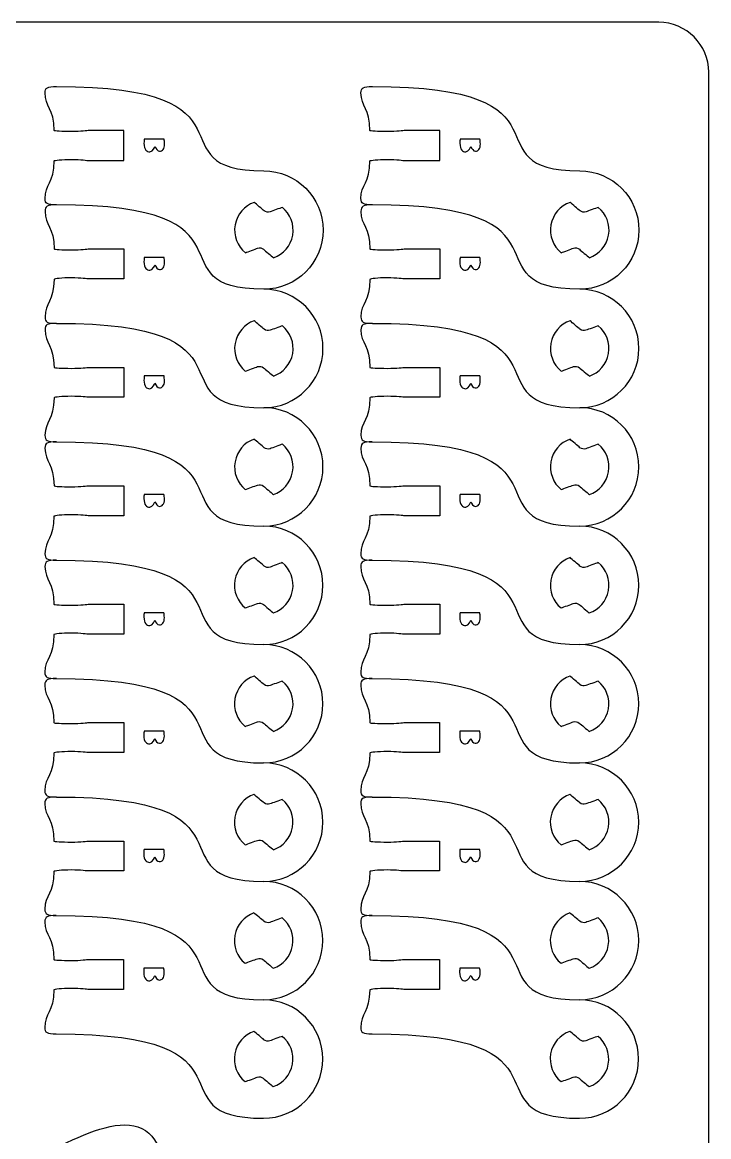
# Model space of a CAD drawing. Extents: x 0 to 300, y 0 to 300.
# Drawn here: x 231.2 to 300, y 188.4 to 300.1 of the extents above; entities that cross this region are included whole.
import ezdxf

# ---------------------------------------------------------------- set-up
doc = ezdxf.new("R2010")
doc.units = 0
doc.header["$MEASUREMENT"] = 0
doc.layers.add('DEFAULT', color=7, linetype='CONTINUOUS')

msp = doc.modelspace()

# ---------------------------------------------------------------- linework, layer by layer
at = {"layer": 'DEFAULT', "color": 1}
for points, knots in [([(295, 0.1), (198.33, 0.1), (101.67, 0.1), (5, 0.1), (2.25, 0.1), (0, 2.35), (0, 5.1), (0, 101.77), (0, 198.43), (0, 295.1), (0, 297.85), (2.25, 300.1), (5, 300.1), (101.67, 300.1), (198.33, 300.1), (295, 300.1), (297.75, 300.1), (300, 297.85), (300, 295.1), (300, 198.43), (300, 101.77), (300, 5.1), (300, 2.35), (297.75, 0.1), (295, 0.1)], [0, 0, 0, 0, 822.047, 822.047, 822.047, 823.047, 823.047, 823.047, 1645.094, 1645.094, 1645.094, 1646.094, 1646.094, 1646.094, 2468.141, 2468.141, 2468.141, 2469.141, 2469.141, 2469.141, 3291.188, 3291.188, 3291.188, 3292.188, 3292.188, 3292.188, 3292.188]), ([(233.45, 282.44), (233.45, 281.92), (233.67, 281.8), (234.6, 281.8), (255.87, 281.8), (243.97, 273.35), (255.39, 273.35), (258.66, 273.34), (261.33, 276.01), (261.33, 279.28), (261.33, 282.55), (258.66, 285.21), (255.39, 285.21), (243.97, 285.22), (255.87, 293.66), (234.6, 293.66), (233.68, 293.66), (233.45, 293.54), (233.45, 293.02), (233.45, 291.63), (234.36, 291.46), (234.36, 289.25), (234.36, 289.2), (235.14, 289.15), (236.11, 289.15), (237.08, 289.15), (237.68, 289.25), (237.86, 289.25), (239.03, 289.25), (240.19, 289.25), (241.36, 289.25), (241.36, 288.25), (241.36, 287.25), (241.36, 286.25), (241.36, 286.25), (238.73, 286.25), (237.86, 286.25), (237.68, 286.25), (237.07, 286.35), (236.11, 286.36), (235.15, 286.35), (234.37, 286.27), (234.36, 286.21), (234.36, 284), (233.45, 283.83), (233.45, 282.44)], [1, 1, 1, 1, 2, 2, 2, 3, 3, 3, 4, 4, 4, 5, 5, 5, 6, 6, 6, 7, 7, 7, 8, 8, 8, 9, 9, 9, 10, 10, 10, 19.92, 19.92, 19.92, 28.43, 28.43, 28.43, 29.43, 29.43, 29.43, 30.43, 30.43, 30.43, 31.43, 31.43, 31.43, 32.43, 32.43, 32.43, 32.43]), ([(265.12, 282.44), (265.12, 281.92), (265.35, 281.8), (266.27, 281.8), (287.54, 281.8), (275.64, 273.35), (287.06, 273.35), (290.34, 273.34), (293, 276.01), (293, 279.28), (293, 282.55), (290.34, 285.21), (287.07, 285.21), (275.64, 285.22), (287.55, 293.66), (266.27, 293.66), (265.35, 293.66), (265.13, 293.54), (265.13, 293.02), (265.13, 291.63), (266.03, 291.46), (266.03, 289.25), (266.03, 289.2), (266.81, 289.15), (267.78, 289.15), (268.75, 289.15), (269.36, 289.25), (269.53, 289.25), (270.7, 289.25), (271.87, 289.25), (273.03, 289.25), (273.03, 288.25), (273.03, 287.25), (273.03, 286.25), (273.03, 286.25), (270.41, 286.25), (269.53, 286.25), (269.36, 286.25), (268.75, 286.35), (267.78, 286.36), (266.82, 286.35), (266.04, 286.27), (266.03, 286.21), (266.03, 284), (265.12, 283.83), (265.12, 282.44)], [1, 1, 1, 1, 2, 2, 2, 3, 3, 3, 4, 4, 4, 5, 5, 5, 6, 6, 6, 7, 7, 7, 8, 8, 8, 9, 9, 9, 10, 10, 10, 19.92, 19.92, 19.92, 28.43, 28.43, 28.43, 29.43, 29.43, 29.43, 30.43, 30.43, 30.43, 31.43, 31.43, 31.43, 32.43, 32.43, 32.43, 32.43]), ([(234.6, 281.8), (233.67, 281.8), (233.45, 281.67), (233.45, 281.15), (233.45, 279.76), (234.36, 279.6), (234.36, 277.39), (234.36, 277.33), (235.14, 277.29), (236.1, 277.29), (237.08, 277.29), (237.68, 277.39), (237.85, 277.39), (239.02, 277.39), (240.19, 277.39), (241.35, 277.39), (241.35, 276.38), (241.35, 275.38), (241.35, 274.38), (241.35, 274.38), (238.73, 274.39), (237.85, 274.39), (237.68, 274.39), (237.07, 274.49), (236.1, 274.49), (235.14, 274.49), (234.36, 274.4), (234.35, 274.34), (234.35, 272.13), (233.45, 271.97), (233.45, 270.57), (233.45, 270.05), (233.67, 269.93), (234.59, 269.93), (255.86, 269.93), (243.96, 261.48), (255.38, 261.48), (258.66, 261.48), (261.32, 264.14), (261.32, 267.41), (261.33, 270.68), (258.66, 273.35), (255.39, 273.35)], [0, 0, 0, 0, 1, 1, 1, 2, 2, 2, 3, 3, 3, 4, 4, 4, 13.92, 13.92, 13.92, 22.43, 22.43, 22.43, 23.43, 23.43, 23.43, 24.43, 24.43, 24.43, 25.43, 25.43, 25.43, 26.43, 26.43, 26.43, 27.43, 27.43, 27.43, 28.43, 28.43, 28.43, 29.43, 29.43, 29.43, 30.43, 30.43, 30.43, 30.43]), ([(252.5, 279.79), (252.69, 280.87), (253.45, 281.71), (254.42, 282.05), (254.65, 281.86), (255.23, 281.38), (255.42, 281.21), (255.59, 281.07), (255.82, 281.03), (256.02, 281.1), (256.26, 281.2), (256.98, 281.45), (257.25, 281.55), (258.04, 280.9), (258.47, 279.85), (258.28, 278.77), (258.09, 277.69), (257.33, 276.85), (256.36, 276.51), (256.14, 276.7), (255.55, 277.18), (255.36, 277.35), (255.19, 277.49), (254.96, 277.53), (254.76, 277.46), (254.52, 277.37), (253.81, 277.11), (253.54, 277.01), (252.74, 277.66), (252.31, 278.71), (252.5, 279.79)], [1, 1, 1, 1, 2, 2, 2, 3, 3, 3, 4, 4, 4, 5, 5, 5, 6, 6, 6, 7, 7, 7, 8, 8, 8, 9, 9, 9, 10, 10, 10, 11, 11, 11, 11]), ([(266.27, 281.8), (265.35, 281.8), (265.12, 281.67), (265.12, 281.15), (265.12, 279.76), (266.03, 279.6), (266.03, 277.39), (266.03, 277.33), (266.81, 277.29), (267.78, 277.29), (268.75, 277.29), (269.35, 277.39), (269.53, 277.39), (270.7, 277.39), (271.86, 277.39), (273.03, 277.39), (273.03, 276.38), (273.03, 275.38), (273.03, 274.38), (273.03, 274.38), (270.4, 274.39), (269.53, 274.39), (269.35, 274.39), (268.74, 274.49), (267.78, 274.49), (266.82, 274.49), (266.04, 274.4), (266.03, 274.34), (266.03, 272.13), (265.12, 271.97), (265.12, 270.57), (265.12, 270.05), (265.35, 269.93), (266.27, 269.93), (287.54, 269.93), (275.64, 261.48), (287.06, 261.48), (290.33, 261.48), (293, 264.14), (293, 267.41), (293, 270.68), (290.33, 273.35), (287.06, 273.35)], [0, 0, 0, 0, 1, 1, 1, 2, 2, 2, 3, 3, 3, 4, 4, 4, 13.92, 13.92, 13.92, 22.43, 22.43, 22.43, 23.43, 23.43, 23.43, 24.43, 24.43, 24.43, 25.43, 25.43, 25.43, 26.43, 26.43, 26.43, 27.43, 27.43, 27.43, 28.43, 28.43, 28.43, 29.43, 29.43, 29.43, 30.43, 30.43, 30.43, 30.43]), ([(284.18, 279.79), (284.37, 280.87), (285.13, 281.71), (286.1, 282.05), (286.32, 281.86), (286.9, 281.38), (287.1, 281.21), (287.26, 281.07), (287.49, 281.03), (287.7, 281.1), (287.94, 281.2), (288.66, 281.45), (288.93, 281.55), (289.72, 280.9), (290.15, 279.85), (289.96, 278.77), (289.76, 277.69), (289, 276.85), (288.03, 276.51), (287.81, 276.7), (287.23, 277.18), (287.03, 277.35), (286.87, 277.49), (286.64, 277.53), (286.43, 277.46), (286.19, 277.37), (285.49, 277.11), (285.21, 277.01), (284.41, 277.66), (283.98, 278.71), (284.18, 279.79)], [1, 1, 1, 1, 2, 2, 2, 3, 3, 3, 4, 4, 4, 5, 5, 5, 6, 6, 6, 7, 7, 7, 8, 8, 8, 9, 9, 9, 10, 10, 10, 11, 11, 11, 11]), ([(234.59, 269.93), (233.67, 269.93), (233.45, 269.8), (233.45, 269.29), (233.45, 267.89), (234.35, 267.73), (234.35, 265.52), (234.35, 265.47), (235.13, 265.42), (236.1, 265.42), (237.07, 265.42), (237.67, 265.52), (237.85, 265.52), (239.02, 265.52), (240.18, 265.52), (241.35, 265.52), (241.35, 264.52), (241.35, 263.52), (241.35, 262.52), (241.35, 262.52), (238.73, 262.52), (237.85, 262.52), (237.67, 262.52), (237.06, 262.62), (236.1, 262.62), (235.14, 262.62), (234.36, 262.53), (234.35, 262.47), (234.35, 260.26), (233.44, 260.1), (233.44, 258.71), (233.44, 258.18), (233.67, 258.06), (234.59, 258.06), (255.86, 258.06), (243.96, 249.61), (255.38, 249.61), (258.65, 249.61), (261.32, 252.27), (261.32, 255.55), (261.32, 258.82), (258.65, 261.48), (255.38, 261.48)], [0, 0, 0, 0, 1, 1, 1, 2, 2, 2, 3, 3, 3, 4, 4, 4, 13.92, 13.92, 13.92, 22.43, 22.43, 22.43, 23.43, 23.43, 23.43, 24.43, 24.43, 24.43, 25.43, 25.43, 25.43, 26.43, 26.43, 26.43, 27.43, 27.43, 27.43, 28.43, 28.43, 28.43, 29.43, 29.43, 29.43, 30.43, 30.43, 30.43, 30.43]), ([(252.5, 267.92), (252.69, 269), (253.45, 269.84), (254.42, 270.19), (254.64, 269.99), (255.23, 269.51), (255.42, 269.34), (255.59, 269.2), (255.81, 269.17), (256.02, 269.24), (256.26, 269.33), (256.98, 269.59), (257.25, 269.68), (258.04, 269.04), (258.47, 267.98), (258.28, 266.9), (258.09, 265.82), (257.32, 264.98), (256.35, 264.64), (256.13, 264.83), (255.55, 265.32), (255.36, 265.48), (255.19, 265.62), (254.96, 265.66), (254.76, 265.59), (254.52, 265.5), (253.81, 265.24), (253.53, 265.14), (252.74, 265.79), (252.3, 266.84), (252.5, 267.92)], [1, 1, 1, 1, 2, 2, 2, 3, 3, 3, 4, 4, 4, 5, 5, 5, 6, 6, 6, 7, 7, 7, 8, 8, 8, 9, 9, 9, 10, 10, 10, 11, 11, 11, 11]), ([(266.27, 269.93), (265.35, 269.93), (265.12, 269.8), (265.12, 269.29), (265.12, 267.89), (266.03, 267.73), (266.03, 265.52), (266.03, 265.47), (266.81, 265.42), (267.77, 265.42), (268.75, 265.42), (269.35, 265.52), (269.53, 265.52), (270.69, 265.52), (271.86, 265.52), (273.03, 265.52), (273.03, 264.52), (273.03, 263.52), (273.03, 262.52), (273.03, 262.52), (270.4, 262.52), (269.53, 262.52), (269.35, 262.52), (268.74, 262.62), (267.77, 262.62), (266.81, 262.62), (266.03, 262.53), (266.02, 262.47), (266.02, 260.26), (265.12, 260.1), (265.12, 258.71), (265.12, 258.18), (265.34, 258.06), (266.26, 258.06), (287.54, 258.06), (275.63, 249.61), (287.06, 249.61), (290.33, 249.61), (292.99, 252.27), (292.99, 255.55), (293, 258.82), (290.33, 261.48), (287.06, 261.48)], [0, 0, 0, 0, 1, 1, 1, 2, 2, 2, 3, 3, 3, 4, 4, 4, 13.92, 13.92, 13.92, 22.43, 22.43, 22.43, 23.43, 23.43, 23.43, 24.43, 24.43, 24.43, 25.43, 25.43, 25.43, 26.43, 26.43, 26.43, 27.43, 27.43, 27.43, 28.43, 28.43, 28.43, 29.43, 29.43, 29.43, 30.43, 30.43, 30.43, 30.43]), ([(284.17, 267.92), (284.36, 269), (285.12, 269.84), (286.09, 270.19), (286.32, 269.99), (286.9, 269.51), (287.09, 269.34), (287.26, 269.2), (287.49, 269.17), (287.69, 269.24), (287.93, 269.33), (288.65, 269.59), (288.93, 269.68), (289.72, 269.04), (290.14, 267.98), (289.95, 266.9), (289.76, 265.82), (289, 264.98), (288.03, 264.64), (287.81, 264.83), (287.22, 265.32), (287.03, 265.48), (286.86, 265.62), (286.64, 265.66), (286.43, 265.59), (286.19, 265.5), (285.49, 265.24), (285.21, 265.14), (284.41, 265.79), (283.98, 266.84), (284.17, 267.92)], [1, 1, 1, 1, 2, 2, 2, 3, 3, 3, 4, 4, 4, 5, 5, 5, 6, 6, 6, 7, 7, 7, 8, 8, 8, 9, 9, 9, 10, 10, 10, 11, 11, 11, 11]), ([(234.59, 258.06), (233.67, 258.06), (233.44, 257.94), (233.44, 257.42), (233.44, 256.02), (234.35, 255.86), (234.35, 253.65), (234.35, 253.6), (235.13, 253.55), (236.09, 253.55), (237.07, 253.55), (237.67, 253.65), (237.85, 253.65), (239.01, 253.65), (240.18, 253.65), (241.35, 253.65), (241.35, 252.65), (241.35, 251.65), (241.35, 250.65), (241.35, 250.65), (238.72, 250.65), (237.85, 250.65), (237.67, 250.65), (237.06, 250.75), (236.09, 250.75), (235.13, 250.75), (234.36, 250.66), (234.34, 250.6), (234.34, 248.39), (233.44, 248.23), (233.44, 246.84), (233.44, 246.32), (233.66, 246.19), (234.58, 246.19), (255.86, 246.19), (243.95, 237.75), (255.38, 237.74), (258.65, 237.74), (261.31, 240.4), (261.31, 243.68), (261.32, 246.95), (258.65, 249.61), (255.38, 249.61)], [0, 0, 0, 0, 1, 1, 1, 2, 2, 2, 3, 3, 3, 4, 4, 4, 13.92, 13.92, 13.92, 22.43, 22.43, 22.43, 23.43, 23.43, 23.43, 24.43, 24.43, 24.43, 25.43, 25.43, 25.43, 26.43, 26.43, 26.43, 27.43, 27.43, 27.43, 28.43, 28.43, 28.43, 29.43, 29.43, 29.43, 30.43, 30.43, 30.43, 30.43]), ([(252.5, 256.06), (252.69, 257.14), (253.44, 257.98), (254.41, 258.32), (254.64, 258.13), (255.22, 257.64), (255.42, 257.47), (255.58, 257.34), (255.81, 257.3), (256.02, 257.37), (256.26, 257.46), (256.98, 257.72), (257.25, 257.82), (258.04, 257.17), (258.46, 256.12), (258.27, 255.04), (258.08, 253.95), (257.32, 253.11), (256.35, 252.78), (256.13, 252.96), (255.55, 253.45), (255.35, 253.62), (255.19, 253.75), (254.96, 253.8), (254.75, 253.72), (254.51, 253.63), (253.81, 253.38), (253.53, 253.27), (252.73, 253.92), (252.3, 254.97), (252.5, 256.06)], [1, 1, 1, 1, 2, 2, 2, 3, 3, 3, 4, 4, 4, 5, 5, 5, 6, 6, 6, 7, 7, 7, 8, 8, 8, 9, 9, 9, 10, 10, 10, 11, 11, 11, 11]), ([(266.26, 258.06), (265.34, 258.06), (265.12, 257.94), (265.12, 257.42), (265.12, 256.02), (266.02, 255.86), (266.02, 253.65), (266.02, 253.6), (266.8, 253.55), (267.77, 253.55), (268.74, 253.55), (269.35, 253.65), (269.52, 253.65), (270.69, 253.65), (271.86, 253.65), (273.02, 253.65), (273.02, 252.65), (273.02, 251.65), (273.02, 250.65), (273.02, 250.65), (270.4, 250.65), (269.52, 250.65), (269.35, 250.65), (268.74, 250.75), (267.77, 250.75), (266.81, 250.75), (266.03, 250.66), (266.02, 250.6), (266.02, 248.39), (265.11, 248.23), (265.11, 246.84), (265.11, 246.32), (265.34, 246.19), (266.26, 246.19), (287.53, 246.19), (275.63, 237.75), (287.05, 237.74), (290.33, 237.74), (292.99, 240.4), (292.99, 243.68), (292.99, 246.95), (290.33, 249.61), (287.06, 249.61)], [0, 0, 0, 0, 1, 1, 1, 2, 2, 2, 3, 3, 3, 4, 4, 4, 13.92, 13.92, 13.92, 22.43, 22.43, 22.43, 23.43, 23.43, 23.43, 24.43, 24.43, 24.43, 25.43, 25.43, 25.43, 26.43, 26.43, 26.43, 27.43, 27.43, 27.43, 28.43, 28.43, 28.43, 29.43, 29.43, 29.43, 30.43, 30.43, 30.43, 30.43]), ([(284.17, 256.06), (284.36, 257.14), (285.12, 257.98), (286.09, 258.32), (286.31, 258.13), (286.9, 257.64), (287.09, 257.47), (287.26, 257.34), (287.49, 257.3), (287.69, 257.37), (287.93, 257.46), (288.65, 257.72), (288.92, 257.82), (289.71, 257.17), (290.14, 256.12), (289.95, 255.04), (289.76, 253.95), (289, 253.11), (288.03, 252.78), (287.8, 252.96), (287.22, 253.45), (287.03, 253.62), (286.86, 253.75), (286.63, 253.8), (286.43, 253.72), (286.19, 253.63), (285.48, 253.38), (285.2, 253.27), (284.41, 253.92), (283.98, 254.97), (284.17, 256.06)], [1, 1, 1, 1, 2, 2, 2, 3, 3, 3, 4, 4, 4, 5, 5, 5, 6, 6, 6, 7, 7, 7, 8, 8, 8, 9, 9, 9, 10, 10, 10, 11, 11, 11, 11]), ([(234.58, 246.19), (233.66, 246.19), (233.44, 246.07), (233.44, 245.55), (233.44, 244.16), (234.34, 244), (234.34, 241.78), (234.34, 241.73), (235.12, 241.68), (236.09, 241.68), (237.06, 241.68), (237.67, 241.78), (237.84, 241.78), (239.01, 241.78), (240.18, 241.78), (241.34, 241.78), (241.34, 240.78), (241.34, 239.78), (241.34, 238.78), (241.34, 238.78), (238.72, 238.78), (237.84, 238.78), (237.67, 238.78), (237.06, 238.88), (236.09, 238.89), (235.13, 238.88), (234.35, 238.8), (234.34, 238.74), (234.34, 236.53), (233.43, 236.36), (233.43, 234.97), (233.43, 234.45), (233.66, 234.33), (234.58, 234.33), (255.85, 234.33), (243.95, 225.88), (255.37, 225.88), (258.65, 225.87), (261.31, 228.54), (261.31, 231.81), (261.31, 235.08), (258.65, 237.74), (255.38, 237.74)], [0, 0, 0, 0, 1, 1, 1, 2, 2, 2, 3, 3, 3, 4, 4, 4, 13.92, 13.92, 13.92, 22.43, 22.43, 22.43, 23.43, 23.43, 23.43, 24.43, 24.43, 24.43, 25.43, 25.43, 25.43, 26.43, 26.43, 26.43, 27.43, 27.43, 27.43, 28.43, 28.43, 28.43, 29.43, 29.43, 29.43, 30.43, 30.43, 30.43, 30.43]), ([(252.49, 244.19), (252.68, 245.27), (253.44, 246.11), (254.41, 246.45), (254.64, 246.26), (255.22, 245.77), (255.41, 245.61), (255.58, 245.47), (255.81, 245.43), (256.01, 245.5), (256.25, 245.59), (256.97, 245.85), (257.24, 245.95), (258.03, 245.3), (258.46, 244.25), (258.27, 243.17), (258.08, 242.08), (257.32, 241.24), (256.35, 240.91), (256.13, 241.1), (255.54, 241.58), (255.35, 241.75), (255.18, 241.89), (254.95, 241.93), (254.75, 241.85), (254.51, 241.77), (253.8, 241.51), (253.53, 241.41), (252.73, 242.05), (252.3, 243.11), (252.49, 244.19)], [1, 1, 1, 1, 2, 2, 2, 3, 3, 3, 4, 4, 4, 5, 5, 5, 6, 6, 6, 7, 7, 7, 8, 8, 8, 9, 9, 9, 10, 10, 10, 11, 11, 11, 11]), ([(266.26, 246.19), (265.34, 246.19), (265.11, 246.07), (265.11, 245.55), (265.11, 244.16), (266.02, 244), (266.02, 241.78), (266.02, 241.73), (266.8, 241.68), (267.77, 241.68), (268.74, 241.68), (269.34, 241.78), (269.52, 241.78), (270.69, 241.78), (271.85, 241.78), (273.02, 241.78), (273.02, 240.78), (273.02, 239.78), (273.02, 238.78), (273.02, 238.78), (270.39, 238.78), (269.52, 238.78), (269.34, 238.78), (268.73, 238.88), (267.77, 238.89), (266.81, 238.88), (266.03, 238.8), (266.02, 238.74), (266.02, 236.53), (265.11, 236.36), (265.11, 234.97), (265.11, 234.45), (265.33, 234.33), (266.26, 234.33), (287.53, 234.33), (275.63, 225.88), (287.05, 225.88), (290.32, 225.87), (292.99, 228.54), (292.99, 231.81), (292.99, 235.08), (290.32, 237.74), (287.05, 237.74)], [0, 0, 0, 0, 1, 1, 1, 2, 2, 2, 3, 3, 3, 4, 4, 4, 13.92, 13.92, 13.92, 22.43, 22.43, 22.43, 23.43, 23.43, 23.43, 24.43, 24.43, 24.43, 25.43, 25.43, 25.43, 26.43, 26.43, 26.43, 27.43, 27.43, 27.43, 28.43, 28.43, 28.43, 29.43, 29.43, 29.43, 30.43, 30.43, 30.43, 30.43]), ([(284.17, 244.19), (284.36, 245.27), (285.12, 246.11), (286.09, 246.45), (286.31, 246.26), (286.89, 245.77), (287.09, 245.61), (287.25, 245.47), (287.48, 245.43), (287.69, 245.5), (287.93, 245.59), (288.65, 245.85), (288.92, 245.95), (289.71, 245.3), (290.14, 244.25), (289.94, 243.17), (289.75, 242.08), (288.99, 241.24), (288.02, 240.91), (287.8, 241.1), (287.22, 241.58), (287.02, 241.75), (286.86, 241.89), (286.63, 241.93), (286.42, 241.85), (286.18, 241.77), (285.48, 241.51), (285.2, 241.41), (284.4, 242.05), (283.97, 243.11), (284.17, 244.19)], [1, 1, 1, 1, 2, 2, 2, 3, 3, 3, 4, 4, 4, 5, 5, 5, 6, 6, 6, 7, 7, 7, 8, 8, 8, 9, 9, 9, 10, 10, 10, 11, 11, 11, 11]), ([(252.49, 232.32), (252.68, 233.4), (253.44, 234.24), (254.41, 234.58), (254.63, 234.39), (255.21, 233.91), (255.41, 233.74), (255.57, 233.6), (255.8, 233.56), (256.01, 233.63), (256.25, 233.73), (256.97, 233.98), (257.24, 234.08), (258.03, 233.43), (258.46, 232.38), (258.27, 231.3), (258.08, 230.22), (257.31, 229.38), (256.34, 229.04), (256.12, 229.23), (255.54, 229.71), (255.35, 229.88), (255.18, 230.02), (254.95, 230.06), (254.75, 229.99), (254.51, 229.9), (253.8, 229.64), (253.52, 229.54), (252.72, 230.19), (252.29, 231.24), (252.49, 232.32)], [1, 1, 1, 1, 2, 2, 2, 3, 3, 3, 4, 4, 4, 5, 5, 5, 6, 6, 6, 7, 7, 7, 8, 8, 8, 9, 9, 9, 10, 10, 10, 11, 11, 11, 11]), ([(284.16, 232.32), (284.35, 233.4), (285.11, 234.24), (286.08, 234.58), (286.31, 234.39), (286.89, 233.91), (287.08, 233.74), (287.25, 233.6), (287.48, 233.56), (287.68, 233.63), (287.92, 233.73), (288.64, 233.98), (288.91, 234.08), (289.7, 233.43), (290.13, 232.38), (289.94, 231.3), (289.75, 230.22), (288.99, 229.38), (288.02, 229.04), (287.8, 229.23), (287.21, 229.71), (287.02, 229.88), (286.85, 230.02), (286.62, 230.06), (286.42, 229.99), (286.18, 229.9), (285.47, 229.64), (285.2, 229.54), (284.4, 230.19), (283.97, 231.24), (284.16, 232.32)], [1, 1, 1, 1, 2, 2, 2, 3, 3, 3, 4, 4, 4, 5, 5, 5, 6, 6, 6, 7, 7, 7, 8, 8, 8, 9, 9, 9, 10, 10, 10, 11, 11, 11, 11]), ([(234.58, 234.33), (233.66, 234.33), (233.43, 234.2), (233.43, 233.68), (233.43, 232.29), (234.34, 232.13), (234.34, 229.92), (234.34, 229.86), (235.12, 229.82), (236.09, 229.82), (237.06, 229.82), (237.66, 229.92), (237.84, 229.92), (239.01, 229.92), (240.17, 229.92), (241.34, 229.92), (241.34, 228.92), (241.34, 227.91), (241.34, 226.91), (241.34, 226.91), (238.72, 226.92), (237.84, 226.92), (237.66, 226.92), (237.05, 227.02), (236.09, 227.02), (235.13, 227.02), (234.35, 226.93), (234.34, 226.87), (234.34, 224.66), (233.43, 224.5), (233.43, 223.1), (233.43, 222.58), (233.66, 222.46), (234.58, 222.46), (255.85, 222.46), (243.95, 214.01), (255.37, 214.01), (258.64, 214.01), (261.31, 216.67), (261.31, 219.94), (261.31, 223.21), (258.64, 225.88), (255.37, 225.88)], [0, 0, 0, 0, 1, 1, 1, 2, 2, 2, 3, 3, 3, 4, 4, 4, 13.92, 13.92, 13.92, 22.43, 22.43, 22.43, 23.43, 23.43, 23.43, 24.43, 24.43, 24.43, 25.43, 25.43, 25.43, 26.43, 26.43, 26.43, 27.43, 27.43, 27.43, 28.43, 28.43, 28.43, 29.43, 29.43, 29.43, 30.43, 30.43, 30.43, 30.43]), ([(266.26, 234.33), (265.33, 234.33), (265.11, 234.2), (265.11, 233.68), (265.11, 232.29), (266.02, 232.13), (266.02, 229.92), (266.02, 229.86), (266.8, 229.82), (267.76, 229.82), (268.74, 229.82), (269.34, 229.92), (269.51, 229.92), (270.68, 229.92), (271.85, 229.92), (273.01, 229.92), (273.01, 228.92), (273.01, 227.91), (273.01, 226.91), (273.01, 226.91), (270.39, 226.92), (269.51, 226.92), (269.34, 226.92), (268.73, 227.02), (267.76, 227.02), (266.8, 227.02), (266.02, 226.93), (266.01, 226.87), (266.01, 224.66), (265.11, 224.5), (265.11, 223.1), (265.11, 222.58), (265.33, 222.46), (266.25, 222.46), (287.52, 222.46), (275.62, 214.01), (287.04, 214.01), (290.32, 214.01), (292.98, 216.67), (292.98, 219.94), (292.99, 223.21), (290.32, 225.88), (287.05, 225.88)], [0, 0, 0, 0, 1, 1, 1, 2, 2, 2, 3, 3, 3, 4, 4, 4, 13.92, 13.92, 13.92, 22.43, 22.43, 22.43, 23.43, 23.43, 23.43, 24.43, 24.43, 24.43, 25.43, 25.43, 25.43, 26.43, 26.43, 26.43, 27.43, 27.43, 27.43, 28.43, 28.43, 28.43, 29.43, 29.43, 29.43, 30.43, 30.43, 30.43, 30.43]), ([(234.58, 222.46), (233.66, 222.46), (233.43, 222.33), (233.43, 221.82), (233.43, 220.42), (234.34, 220.26), (234.34, 218.05), (234.34, 218), (235.12, 217.95), (236.08, 217.95), (237.06, 217.95), (237.66, 218.05), (237.84, 218.05), (239, 218.05), (240.17, 218.05), (241.34, 218.05), (241.34, 217.05), (241.34, 216.05), (241.34, 215.05), (241.34, 215.05), (238.71, 215.05), (237.84, 215.05), (237.66, 215.05), (237.05, 215.15), (236.08, 215.15), (235.12, 215.15), (234.34, 215.06), (234.33, 215), (234.33, 212.79), (233.43, 212.63), (233.43, 211.24), (233.43, 210.71), (233.65, 210.59), (234.57, 210.59), (255.85, 210.59), (243.94, 202.15), (255.37, 202.14), (258.64, 202.14), (261.3, 204.8), (261.3, 208.08), (261.31, 211.35), (258.64, 214.01), (255.37, 214.01)], [0, 0, 0, 0, 1, 1, 1, 2, 2, 2, 3, 3, 3, 4, 4, 4, 13.92, 13.92, 13.92, 22.43, 22.43, 22.43, 23.43, 23.43, 23.43, 24.43, 24.43, 24.43, 25.43, 25.43, 25.43, 26.43, 26.43, 26.43, 27.43, 27.43, 27.43, 28.43, 28.43, 28.43, 29.43, 29.43, 29.43, 30.43, 30.43, 30.43, 30.43]), ([(252.48, 220.45), (252.67, 221.53), (253.43, 222.37), (254.4, 222.72), (254.63, 222.53), (255.21, 222.04), (255.41, 221.87), (255.57, 221.73), (255.8, 221.7), (256, 221.77), (256.24, 221.86), (256.96, 222.12), (257.24, 222.21), (258.03, 221.57), (258.45, 220.51), (258.26, 219.43), (258.07, 218.35), (257.31, 217.51), (256.34, 217.17), (256.12, 217.36), (255.54, 217.85), (255.34, 218.01), (255.18, 218.15), (254.95, 218.19), (254.74, 218.12), (254.5, 218.03), (253.8, 217.77), (253.52, 217.67), (252.72, 218.32), (252.29, 219.37), (252.48, 220.45)], [1, 1, 1, 1, 2, 2, 2, 3, 3, 3, 4, 4, 4, 5, 5, 5, 6, 6, 6, 7, 7, 7, 8, 8, 8, 9, 9, 9, 10, 10, 10, 11, 11, 11, 11]), ([(266.25, 222.46), (265.33, 222.46), (265.11, 222.33), (265.11, 221.82), (265.11, 220.42), (266.01, 220.26), (266.01, 218.05), (266.01, 218), (266.79, 217.95), (267.76, 217.95), (268.73, 217.95), (269.33, 218.05), (269.51, 218.05), (270.68, 218.05), (271.84, 218.05), (273.01, 218.05), (273.01, 217.05), (273.01, 216.05), (273.01, 215.05), (273.01, 215.05), (270.39, 215.05), (269.51, 215.05), (269.33, 215.05), (268.72, 215.15), (267.76, 215.15), (266.8, 215.15), (266.02, 215.06), (266.01, 215), (266.01, 212.79), (265.1, 212.63), (265.1, 211.24), (265.1, 210.71), (265.33, 210.59), (266.25, 210.59), (287.52, 210.59), (275.62, 202.15), (287.04, 202.14), (290.31, 202.14), (292.98, 204.8), (292.98, 208.08), (292.98, 211.35), (290.31, 214.01), (287.04, 214.01)], [0, 0, 0, 0, 1, 1, 1, 2, 2, 2, 3, 3, 3, 4, 4, 4, 13.92, 13.92, 13.92, 22.43, 22.43, 22.43, 23.43, 23.43, 23.43, 24.43, 24.43, 24.43, 25.43, 25.43, 25.43, 26.43, 26.43, 26.43, 27.43, 27.43, 27.43, 28.43, 28.43, 28.43, 29.43, 29.43, 29.43, 30.43, 30.43, 30.43, 30.43]), ([(284.16, 220.45), (284.35, 221.53), (285.11, 222.37), (286.08, 222.72), (286.3, 222.53), (286.89, 222.04), (287.08, 221.87), (287.25, 221.73), (287.47, 221.7), (287.68, 221.77), (287.92, 221.86), (288.64, 222.12), (288.91, 222.21), (289.7, 221.57), (290.13, 220.51), (289.94, 219.43), (289.75, 218.35), (288.98, 217.51), (288.01, 217.17), (287.79, 217.36), (287.21, 217.85), (287.02, 218.01), (286.85, 218.15), (286.62, 218.19), (286.42, 218.12), (286.18, 218.03), (285.47, 217.77), (285.19, 217.67), (284.4, 218.32), (283.96, 219.37), (284.16, 220.45)], [1, 1, 1, 1, 2, 2, 2, 3, 3, 3, 4, 4, 4, 5, 5, 5, 6, 6, 6, 7, 7, 7, 8, 8, 8, 9, 9, 9, 10, 10, 10, 11, 11, 11, 11]), ([(234.57, 210.59), (233.65, 210.59), (233.43, 210.47), (233.43, 209.95), (233.43, 208.56), (234.33, 208.39), (234.33, 206.18), (234.33, 206.13), (235.11, 206.08), (236.08, 206.08), (237.05, 206.08), (237.66, 206.18), (237.83, 206.18), (239, 206.18), (240.17, 206.18), (241.33, 206.18), (241.33, 205.18), (241.33, 204.18), (241.33, 203.18), (241.33, 203.18), (238.71, 203.18), (237.83, 203.18), (237.66, 203.18), (237.05, 203.28), (236.08, 203.28), (235.12, 203.28), (234.34, 203.19), (234.33, 203.13), (234.33, 200.92), (233.42, 200.76), (233.42, 199.37), (233.42, 198.85), (233.65, 198.72), (234.57, 198.72), (255.84, 198.72), (243.94, 190.28), (255.36, 190.27), (258.64, 190.27), (261.3, 192.93), (261.3, 196.21), (261.3, 199.48), (258.64, 202.14), (255.37, 202.14)], [0, 0, 0, 0, 1, 1, 1, 2, 2, 2, 3, 3, 3, 4, 4, 4, 13.92, 13.92, 13.92, 22.43, 22.43, 22.43, 23.43, 23.43, 23.43, 24.43, 24.43, 24.43, 25.43, 25.43, 25.43, 26.43, 26.43, 26.43, 27.43, 27.43, 27.43, 28.43, 28.43, 28.43, 29.43, 29.43, 29.43, 30.43, 30.43, 30.43, 30.43]), ([(252.48, 208.59), (252.67, 209.67), (253.43, 210.51), (254.4, 210.85), (254.63, 210.66), (255.21, 210.17), (255.4, 210.01), (255.57, 209.87), (255.8, 209.83), (256, 209.9), (256.24, 209.99), (256.96, 210.25), (257.23, 210.35), (258.02, 209.7), (258.45, 208.65), (258.26, 207.57), (258.07, 206.48), (257.31, 205.64), (256.34, 205.31), (256.11, 205.49), (255.53, 205.98), (255.34, 206.15), (255.17, 206.28), (254.94, 206.33), (254.74, 206.25), (254.5, 206.16), (253.79, 205.91), (253.51, 205.8), (252.72, 206.45), (252.29, 207.5), (252.48, 208.59)], [1, 1, 1, 1, 2, 2, 2, 3, 3, 3, 4, 4, 4, 5, 5, 5, 6, 6, 6, 7, 7, 7, 8, 8, 8, 9, 9, 9, 10, 10, 10, 11, 11, 11, 11]), ([(266.25, 210.59), (265.33, 210.59), (265.1, 210.47), (265.1, 209.95), (265.1, 208.56), (266.01, 208.39), (266.01, 206.18), (266.01, 206.13), (266.79, 206.08), (267.75, 206.08), (268.73, 206.08), (269.33, 206.18), (269.51, 206.18), (270.67, 206.18), (271.84, 206.18), (273.01, 206.18), (273.01, 205.18), (273.01, 204.18), (273.01, 203.18), (273.01, 203.18), (270.38, 203.18), (269.51, 203.18), (269.33, 203.18), (268.72, 203.28), (267.75, 203.28), (266.79, 203.28), (266.02, 203.19), (266, 203.13), (266, 200.92), (265.1, 200.76), (265.1, 199.37), (265.1, 198.85), (265.32, 198.72), (266.24, 198.72), (287.52, 198.72), (275.61, 190.28), (287.04, 190.27), (290.31, 190.27), (292.97, 192.93), (292.97, 196.21), (292.98, 199.48), (290.31, 202.14), (287.04, 202.14)], [0, 0, 0, 0, 1, 1, 1, 2, 2, 2, 3, 3, 3, 4, 4, 4, 13.92, 13.92, 13.92, 22.43, 22.43, 22.43, 23.43, 23.43, 23.43, 24.43, 24.43, 24.43, 25.43, 25.43, 25.43, 26.43, 26.43, 26.43, 27.43, 27.43, 27.43, 28.43, 28.43, 28.43, 29.43, 29.43, 29.43, 30.43, 30.43, 30.43, 30.43]), ([(284.16, 208.59), (284.35, 209.67), (285.1, 210.51), (286.07, 210.85), (286.3, 210.66), (286.88, 210.17), (287.08, 210.01), (287.24, 209.87), (287.47, 209.83), (287.68, 209.9), (287.92, 209.99), (288.64, 210.25), (288.91, 210.35), (289.7, 209.7), (290.12, 208.65), (289.93, 207.57), (289.74, 206.48), (288.98, 205.64), (288.01, 205.31), (287.79, 205.49), (287.21, 205.98), (287.01, 206.15), (286.85, 206.28), (286.62, 206.33), (286.41, 206.25), (286.17, 206.16), (285.47, 205.91), (285.19, 205.8), (284.39, 206.45), (283.96, 207.5), (284.16, 208.59)], [1, 1, 1, 1, 2, 2, 2, 3, 3, 3, 4, 4, 4, 5, 5, 5, 6, 6, 6, 7, 7, 7, 8, 8, 8, 9, 9, 9, 10, 10, 10, 11, 11, 11, 11]), ([(252.48, 196.72), (252.67, 197.8), (253.43, 198.64), (254.4, 198.98), (254.62, 198.79), (255.2, 198.3), (255.4, 198.14), (255.56, 198), (255.79, 197.96), (256, 198.03), (256.24, 198.12), (256.96, 198.38), (257.23, 198.48), (258.02, 197.83), (258.45, 196.78), (258.26, 195.7), (258.06, 194.61), (257.3, 193.77), (256.33, 193.44), (256.11, 193.63), (255.53, 194.11), (255.33, 194.28), (255.17, 194.42), (254.94, 194.46), (254.73, 194.38), (254.49, 194.3), (253.79, 194.04), (253.51, 193.94), (252.71, 194.59), (252.28, 195.64), (252.48, 196.72)], [1, 1, 1, 1, 2, 2, 2, 3, 3, 3, 4, 4, 4, 5, 5, 5, 6, 6, 6, 7, 7, 7, 8, 8, 8, 9, 9, 9, 10, 10, 10, 11, 11, 11, 11]), ([(284.15, 196.72), (284.34, 197.8), (285.1, 198.64), (286.07, 198.98), (286.3, 198.79), (286.88, 198.3), (287.07, 198.14), (287.24, 198), (287.47, 197.96), (287.67, 198.03), (287.91, 198.12), (288.63, 198.38), (288.9, 198.48), (289.69, 197.83), (290.12, 196.78), (289.93, 195.7), (289.74, 194.61), (288.98, 193.77), (288.01, 193.44), (287.79, 193.63), (287.2, 194.11), (287.01, 194.28), (286.84, 194.42), (286.61, 194.46), (286.41, 194.38), (286.17, 194.3), (285.46, 194.04), (285.19, 193.94), (284.39, 194.59), (283.96, 195.64), (284.15, 196.72)], [1, 1, 1, 1, 2, 2, 2, 3, 3, 3, 4, 4, 4, 5, 5, 5, 6, 6, 6, 7, 7, 7, 8, 8, 8, 9, 9, 9, 10, 10, 10, 11, 11, 11, 11]), ([(175.9, 161.49), (175.95, 161.46), (176.38, 162.12), (176.87, 162.96), (177.35, 163.79), (177.57, 164.37), (177.66, 164.52), (178.09, 165.28), (179.41, 167.55), (179.41, 167.55), (180.27, 167.05), (181.14, 166.55), (182.01, 166.05), (182.01, 166.05), (180.69, 163.78), (180.25, 163.02), (180.16, 162.87), (179.78, 162.39), (179.29, 161.55), (178.81, 160.71), (178.45, 160.02), (178.5, 159.99), (180.57, 158.79), (182.79, 155.06), (185.28, 158.61), (187.77, 162.15), (196.8, 168.01), (229.83, 171.75), (235.73, 172.42), (247.05, 171), (244.85, 167.19), (244.02, 165.76), (244.51, 163.92), (245.95, 163.09), (246, 163.06), (246.43, 163.72), (246.91, 164.56), (247.4, 165.39), (247.61, 165.97), (247.7, 166.12), (248.14, 166.88), (249.45, 169.15), (249.45, 169.15), (250.32, 168.65), (251.18, 168.15), (252.05, 167.65), (252.05, 167.65), (250.73, 165.38), (250.3, 164.62), (250.21, 164.47), (249.82, 163.99), (249.34, 163.16), (248.85, 162.32), (248.5, 161.62), (248.55, 161.59), (249.98, 160.76), (251.81, 161.25), (252.65, 162.69), (255.92, 168.35), (270.94, 163.03), (275.27, 147.3), (277.72, 138.39), (265.42, 136.25), (255.49, 134.31), (251.4, 133.51), (248.25, 131.46), (245.95, 129.47), (243.64, 127.48), (247.78, 121.91), (248.97, 124.03), (250.15, 126.14), (250.38, 126.52), (252.37, 125.37), (254.2, 124.32), (253.48, 124.73), (254.97, 123.87), (256.25, 123.13), (253.7, 120.62), (257.12, 118.57), (260.54, 116.51), (266.61, 116.83), (268.04, 119.28), (268.07, 119.33), (267.41, 119.76), (266.57, 120.25), (265.74, 120.73), (265.16, 120.95), (265.01, 121.03), (264.25, 121.47), (261.98, 122.79), (261.98, 122.79), (262.48, 123.65), (262.98, 124.52), (263.48, 125.38), (263.48, 125.38), (265.75, 124.07), (266.51, 123.63), (266.66, 123.55), (267.14, 123.15), (267.97, 122.67), (268.81, 122.18), (269.51, 121.83), (269.54, 121.88), (270.36, 123.33), (274.23, 125.18), (276.01, 127.77), (277.79, 130.36), (286.23, 128.05), (287.73, 130.65), (287.76, 130.69), (287.11, 131.12), (286.27, 131.61), (285.43, 132.09), (284.85, 132.31), (284.7, 132.4), (283.95, 132.84), (281.67, 134.15), (281.67, 134.15), (282.17, 135.02), (282.67, 135.88), (283.18, 136.75), (283.18, 136.75), (285.45, 135.43), (286.21, 135), (286.36, 134.91), (286.83, 134.52), (287.67, 134.03), (288.51, 133.55), (289.21, 133.2), (289.24, 133.24), (290.74, 135.84), (285.14, 139.26), (287.15, 144.59), (289.06, 149.66), (290.83, 149.54), (291.82, 152.37), (291.84, 152.42), (291.12, 152.72), (290.2, 153.04), (289.29, 153.36), (288.68, 153.47), (288.52, 153.53), (287.69, 153.82), (285.21, 154.69), (285.21, 154.69), (285.55, 155.63), (285.88, 156.57), (286.21, 157.52), (286.21, 157.52), (288.69, 156.65), (289.51, 156.36), (289.68, 156.3), (290.22, 156.01), (291.13, 155.68), (292.04, 155.36), (292.8, 155.14), (292.81, 155.2), (294.8, 160.86), (287.62, 163.68), (283.33, 165.18), (279.04, 166.68), (275.3, 170.84), (275.27, 173.84), (275.27, 173.89), (274.49, 173.93), (273.52, 173.92), (272.55, 173.91), (271.94, 173.8), (271.77, 173.8), (270.9, 173.79), (268.27, 173.76), (268.27, 173.76), (268.26, 174.76), (268.25, 175.76), (268.24, 176.76), (268.24, 176.76), (270.86, 176.79), (271.73, 176.8), (271.91, 176.8), (272.52, 176.71), (273.49, 176.72), (274.45, 176.73), (275.23, 176.78), (275.23, 176.84), (275.17, 182.65), (267.49, 180.62), (262.5, 180.7), (257.5, 180.78), (246.48, 182.8), (245.96, 184.37), (245.94, 184.42), (245.19, 184.19), (244.28, 183.84), (243.38, 183.5), (242.84, 183.2), (242.68, 183.13), (241.86, 182.83), (239.41, 181.9), (239.41, 181.9), (239.05, 182.84), (238.7, 183.77), (238.35, 184.71), (238.35, 184.71), (240.8, 185.63), (241.62, 185.94), (241.79, 186), (242.39, 186.13), (243.3, 186.46), (244.2, 186.81), (244.92, 187.12), (244.9, 187.18), (242.78, 192.79), (234.73, 187.21), (229.87, 184.85), (226.26, 183.1), (214.6, 179.73), (213.49, 181.01), (213.46, 181.05), (212.84, 180.57), (212.1, 179.94), (211.37, 179.31), (210.97, 178.84), (210.84, 178.73), (210.18, 178.16), (208.19, 176.45), (208.19, 176.45), (207.53, 177.21), (206.88, 177.97), (206.23, 178.72), (206.23, 178.72), (208.22, 180.44), (208.89, 181), (209.02, 181.12), (209.55, 181.44), (210.28, 182.07), (211.01, 182.7), (211.58, 183.24), (211.54, 183.28), (207.64, 187.84), (203.73, 181.31), (196.01, 177.38), (188.28, 173.45), (181.36, 177.83), (175.88, 169.28), (174.06, 166.45), (172.03, 163.73), (175.9, 161.49)], [1, 1, 1, 1, 2, 2, 2, 3, 3, 3, 4, 4, 4, 12.507608, 12.507608, 12.507608, 13.507608, 13.507608, 13.507608, 14.507608, 14.507608, 14.507608, 15.507608, 15.507608, 15.507608, 16.507608, 16.507608, 16.507608, 17.507608, 17.507608, 17.507608, 18.507608, 18.507608, 18.507608, 19.507608, 19.507608, 19.507608, 20.507608, 20.507608, 20.507608, 21.507608, 21.507608, 21.507608, 22.507608, 22.507608, 22.507608, 31.01156, 31.01156, 31.01156, 32.01156, 32.01156, 32.01156, 33.01156, 33.01156, 33.01156, 34.01156, 34.01156, 34.01156, 35.01156, 35.01156, 35.01156, 36.01156, 36.01156, 36.01156, 37.01156, 37.01156, 37.01156, 38.01156, 38.01156, 38.01156, 39.01156, 39.01156, 39.01156, 40.01156, 40.01156, 40.01156, 41.01156, 41.01156, 41.01156, 42.01156, 42.01156, 42.01156, 43.01156, 43.01156, 43.01156, 44.01156, 44.01156, 44.01156, 45.01156, 45.01156, 45.01156, 46.01156, 46.01156, 46.01156, 54.510507, 54.510507, 54.510507, 55.510507, 55.510507, 55.510507, 56.510507, 56.510507, 56.510507, 57.510507, 57.510507, 57.510507, 58.510507, 58.510507, 58.510507, 59.510507, 59.510507, 59.510507, 60.510507, 60.510507, 60.510507, 61.510507, 61.510507, 61.510507, 62.510507, 62.510507, 62.510507, 71.014459, 71.014459, 71.014459, 72.014459, 72.014459, 72.014459, 73.014459, 73.014459, 73.014459, 74.014459, 74.014459, 74.014459, 75.014459, 75.014459, 75.014459, 76.014459, 76.014459, 76.014459, 77.014459, 77.014459, 77.014459, 78.014459, 78.014459, 78.014459, 79.014459, 79.014459, 79.014459, 87.525235, 87.525235, 87.525235, 88.525235, 88.525235, 88.525235, 89.525235, 89.525235, 89.525235, 90.525235, 90.525235, 90.525235, 91.525235, 91.525235, 91.525235, 92.525235, 92.525235, 92.525235, 93.525235, 93.525235, 93.525235, 94.525235, 94.525235, 94.525235, 95.525235, 95.525235, 95.525235, 104.035822, 104.035822, 104.035822, 105.035822, 105.035822, 105.035822, 106.035822, 106.035822, 106.035822, 107.035822, 107.035822, 107.035822, 108.035822, 108.035822, 108.035822, 109.035822, 109.035822, 109.035822, 110.035822, 110.035822, 110.035822, 111.035822, 111.035822, 111.035822, 112.035822, 112.035822, 112.035822, 120.542385, 120.542385, 120.542385, 121.542385, 121.542385, 121.542385, 122.542385, 122.542385, 122.542385, 123.542385, 123.542385, 123.542385, 124.542385, 124.542385, 124.542385, 125.542385, 125.542385, 125.542385, 126.542385, 126.542385, 126.542385, 127.542385, 127.542385, 127.542385, 128.542385, 128.542385, 128.542385, 137.044978, 137.044978, 137.044978, 138.044978, 138.044978, 138.044978, 139.044978, 139.044978, 139.044978, 140.044978, 140.044978, 140.044978, 141.044978, 141.044978, 141.044978, 142.044978, 142.044978, 142.044978, 143.044978, 143.044978, 143.044978, 143.044978])]:
    msp.add_open_spline(points, degree=3, knots=knots, dxfattribs=at)
at = {"layer": 'DEFAULT', "color": 250}
for points in [[(245.38, 288.39), (245.41, 288.28), (245.43, 288.1), (245.43, 287.91), (245.43, 287.65), (245.38, 287.48), (245.28, 287.36), (245.2, 287.25), (245.08, 287.19), (244.92, 287.19), (244.73, 287.19), (244.56, 287.45), (244.48, 287.66), (244.48, 287.66), (244.27, 287.12), (243.97, 287.12), (243.79, 287.12), (243.66, 287.19), (243.56, 287.29), (243.43, 287.43), (243.37, 287.66), (243.37, 287.99), (243.37, 288.17), (243.39, 288.3), (243.4, 288.39), (244.06, 288.39), (244.72, 288.39), (245.38, 288.39)], [(277.06, 288.39), (277.08, 288.28), (277.1, 288.1), (277.1, 287.91), (277.1, 287.65), (277.06, 287.48), (276.95, 287.36), (276.88, 287.25), (276.76, 287.19), (276.6, 287.19), (276.4, 287.19), (276.23, 287.45), (276.15, 287.66), (276.15, 287.66), (275.94, 287.12), (275.64, 287.12), (275.47, 287.12), (275.34, 287.19), (275.24, 287.29), (275.11, 287.43), (275.05, 287.66), (275.05, 287.99), (275.05, 288.17), (275.06, 288.3), (275.07, 288.39), (275.73, 288.39), (276.4, 288.39), (277.06, 288.39)], [(245.38, 276.52), (245.41, 276.41), (245.42, 276.23), (245.42, 276.05), (245.42, 275.79), (245.38, 275.62), (245.28, 275.49), (245.2, 275.39), (245.08, 275.32), (244.92, 275.32), (244.72, 275.32), (244.55, 275.58), (244.48, 275.79), (244.48, 275.79), (244.26, 275.25), (243.96, 275.25), (243.79, 275.25), (243.66, 275.32), (243.56, 275.42), (243.43, 275.56), (243.37, 275.79), (243.37, 276.12), (243.37, 276.3), (243.38, 276.44), (243.39, 276.52), (244.06, 276.52), (244.72, 276.52), (245.38, 276.52)], [(277.06, 276.52), (277.08, 276.41), (277.1, 276.23), (277.1, 276.05), (277.1, 275.79), (277.05, 275.62), (276.95, 275.49), (276.87, 275.39), (276.75, 275.32), (276.59, 275.32), (276.4, 275.32), (276.23, 275.58), (276.15, 275.79), (276.15, 275.79), (275.94, 275.25), (275.64, 275.25), (275.46, 275.25), (275.33, 275.32), (275.23, 275.42), (275.1, 275.56), (275.04, 275.79), (275.04, 276.12), (275.04, 276.3), (275.06, 276.44), (275.07, 276.52), (275.73, 276.52), (276.39, 276.52), (277.06, 276.52)], [(245.38, 264.66), (245.4, 264.54), (245.42, 264.36), (245.42, 264.18), (245.42, 263.92), (245.37, 263.75), (245.27, 263.62), (245.19, 263.52), (245.08, 263.46), (244.92, 263.46), (244.72, 263.46), (244.55, 263.71), (244.47, 263.93), (244.47, 263.93), (244.26, 263.38), (243.96, 263.38), (243.79, 263.38), (243.65, 263.45), (243.55, 263.55), (243.43, 263.69), (243.37, 263.92), (243.37, 264.25), (243.37, 264.43), (243.38, 264.57), (243.39, 264.66), (244.05, 264.66), (244.72, 264.66), (245.38, 264.66)], [(277.05, 264.66), (277.08, 264.54), (277.09, 264.36), (277.09, 264.18), (277.09, 263.92), (277.05, 263.75), (276.95, 263.62), (276.87, 263.52), (276.75, 263.46), (276.59, 263.46), (276.4, 263.46), (276.22, 263.71), (276.15, 263.93), (276.15, 263.93), (275.93, 263.38), (275.63, 263.38), (275.46, 263.38), (275.33, 263.45), (275.23, 263.55), (275.1, 263.69), (275.04, 263.92), (275.04, 264.25), (275.04, 264.43), (275.05, 264.57), (275.06, 264.66), (275.73, 264.66), (276.39, 264.66), (277.05, 264.66)], [(245.37, 252.79), (245.4, 252.67), (245.42, 252.49), (245.42, 252.31), (245.42, 252.05), (245.37, 251.88), (245.27, 251.76), (245.19, 251.65), (245.07, 251.59), (244.91, 251.59), (244.72, 251.59), (244.55, 251.85), (244.47, 252.06), (244.47, 252.06), (244.26, 251.51), (243.96, 251.51), (243.78, 251.51), (243.65, 251.58), (243.55, 251.68), (243.42, 251.83), (243.36, 252.05), (243.36, 252.38), (243.36, 252.56), (243.37, 252.7), (243.39, 252.79), (244.05, 252.79), (244.71, 252.79), (245.37, 252.79)], [(277.05, 252.79), (277.07, 252.67), (277.09, 252.49), (277.09, 252.31), (277.09, 252.05), (277.05, 251.88), (276.94, 251.76), (276.87, 251.65), (276.75, 251.59), (276.59, 251.59), (276.39, 251.59), (276.22, 251.85), (276.14, 252.06), (276.14, 252.06), (275.93, 251.51), (275.63, 251.51), (275.46, 251.51), (275.32, 251.58), (275.23, 251.68), (275.1, 251.83), (275.04, 252.05), (275.04, 252.38), (275.04, 252.56), (275.05, 252.7), (275.06, 252.79), (275.72, 252.79), (276.39, 252.79), (277.05, 252.79)], [(245.37, 240.92), (245.39, 240.81), (245.41, 240.63), (245.41, 240.44), (245.41, 240.18), (245.37, 240.01), (245.27, 239.89), (245.19, 239.78), (245.07, 239.72), (244.91, 239.72), (244.71, 239.72), (244.54, 239.98), (244.46, 240.19), (244.46, 240.19), (244.25, 239.65), (243.95, 239.65), (243.78, 239.65), (243.65, 239.72), (243.55, 239.82), (243.42, 239.96), (243.36, 240.19), (243.36, 240.52), (243.36, 240.7), (243.37, 240.83), (243.38, 240.92), (244.05, 240.92), (244.71, 240.92), (245.37, 240.92)], [(277.04, 240.92), (277.07, 240.81), (277.09, 240.63), (277.09, 240.44), (277.09, 240.18), (277.04, 240.01), (276.94, 239.89), (276.86, 239.78), (276.74, 239.72), (276.58, 239.72), (276.39, 239.72), (276.22, 239.98), (276.14, 240.19), (276.14, 240.19), (275.93, 239.65), (275.63, 239.65), (275.45, 239.65), (275.32, 239.72), (275.22, 239.82), (275.09, 239.96), (275.03, 240.19), (275.03, 240.52), (275.03, 240.7), (275.05, 240.83), (275.06, 240.92), (275.72, 240.92), (276.38, 240.92), (277.04, 240.92)], [(245.37, 229.05), (245.39, 228.94), (245.41, 228.76), (245.41, 228.58), (245.41, 228.32), (245.36, 228.15), (245.26, 228.02), (245.18, 227.92), (245.06, 227.85), (244.91, 227.85), (244.71, 227.85), (244.54, 228.11), (244.46, 228.32), (244.46, 228.32), (244.25, 227.78), (243.95, 227.78), (243.77, 227.78), (243.64, 227.85), (243.54, 227.95), (243.41, 228.09), (243.35, 228.32), (243.35, 228.65), (243.35, 228.83), (243.37, 228.97), (243.38, 229.05), (244.04, 229.05), (244.7, 229.05), (245.37, 229.05)], [(277.04, 229.05), (277.07, 228.94), (277.08, 228.76), (277.08, 228.58), (277.08, 228.32), (277.04, 228.15), (276.94, 228.02), (276.86, 227.92), (276.74, 227.85), (276.58, 227.85), (276.38, 227.85), (276.21, 228.11), (276.14, 228.32), (276.14, 228.32), (275.92, 227.78), (275.62, 227.78), (275.45, 227.78), (275.32, 227.85), (275.22, 227.95), (275.09, 228.09), (275.03, 228.32), (275.03, 228.65), (275.03, 228.83), (275.04, 228.97), (275.05, 229.05), (275.72, 229.05), (276.38, 229.05), (277.04, 229.05)], [(245.36, 217.19), (245.39, 217.07), (245.41, 216.89), (245.41, 216.71), (245.41, 216.45), (245.36, 216.28), (245.26, 216.15), (245.18, 216.05), (245.06, 215.99), (244.9, 215.99), (244.71, 215.99), (244.54, 216.24), (244.46, 216.46), (244.46, 216.46), (244.24, 215.91), (243.94, 215.91), (243.77, 215.91), (243.64, 215.98), (243.54, 216.08), (243.41, 216.22), (243.35, 216.45), (243.35, 216.78), (243.35, 216.96), (243.36, 217.1), (243.38, 217.19), (244.04, 217.19), (244.7, 217.19), (245.36, 217.19)], [(277.04, 217.19), (277.06, 217.07), (277.08, 216.89), (277.08, 216.71), (277.08, 216.45), (277.03, 216.28), (276.93, 216.15), (276.85, 216.05), (276.74, 215.99), (276.58, 215.99), (276.38, 215.99), (276.21, 216.24), (276.13, 216.46), (276.13, 216.46), (275.92, 215.91), (275.62, 215.91), (275.45, 215.91), (275.31, 215.98), (275.21, 216.08), (275.09, 216.22), (275.03, 216.45), (275.03, 216.78), (275.03, 216.96), (275.04, 217.1), (275.05, 217.19), (275.71, 217.19), (276.38, 217.19), (277.04, 217.19)], [(245.36, 205.32), (245.38, 205.2), (245.4, 205.02), (245.4, 204.84), (245.4, 204.58), (245.36, 204.41), (245.25, 204.29), (245.18, 204.18), (245.06, 204.12), (244.9, 204.12), (244.7, 204.12), (244.53, 204.38), (244.45, 204.59), (244.45, 204.59), (244.24, 204.04), (243.94, 204.04), (243.77, 204.04), (243.64, 204.11), (243.54, 204.21), (243.41, 204.36), (243.35, 204.58), (243.35, 204.91), (243.35, 205.09), (243.36, 205.23), (243.37, 205.32), (244.03, 205.32), (244.7, 205.32), (245.36, 205.32)], [(277.03, 205.32), (277.06, 205.2), (277.08, 205.02), (277.08, 204.84), (277.08, 204.58), (277.03, 204.41), (276.93, 204.29), (276.85, 204.18), (276.73, 204.12), (276.57, 204.12), (276.38, 204.12), (276.21, 204.38), (276.13, 204.59), (276.13, 204.59), (275.92, 204.04), (275.62, 204.04), (275.44, 204.04), (275.31, 204.11), (275.21, 204.21), (275.08, 204.36), (275.02, 204.58), (275.02, 204.91), (275.02, 205.09), (275.03, 205.23), (275.05, 205.32), (275.71, 205.32), (276.37, 205.32), (277.03, 205.32)]]:
    msp.add_open_spline(points, degree=3, knots=[5.635, 5.635, 5.635, 5.635, 6.635, 6.635, 6.635, 7.635, 7.635, 7.635, 8.635, 8.635, 8.635, 9.635, 9.635, 9.635, 10.635, 10.635, 10.635, 11.635, 11.635, 11.635, 12.635, 12.635, 12.635, 13.635, 13.635, 13.635, 19.27, 19.27, 19.27, 19.27], dxfattribs=at)

doc.saveas('drawing.dxf')
